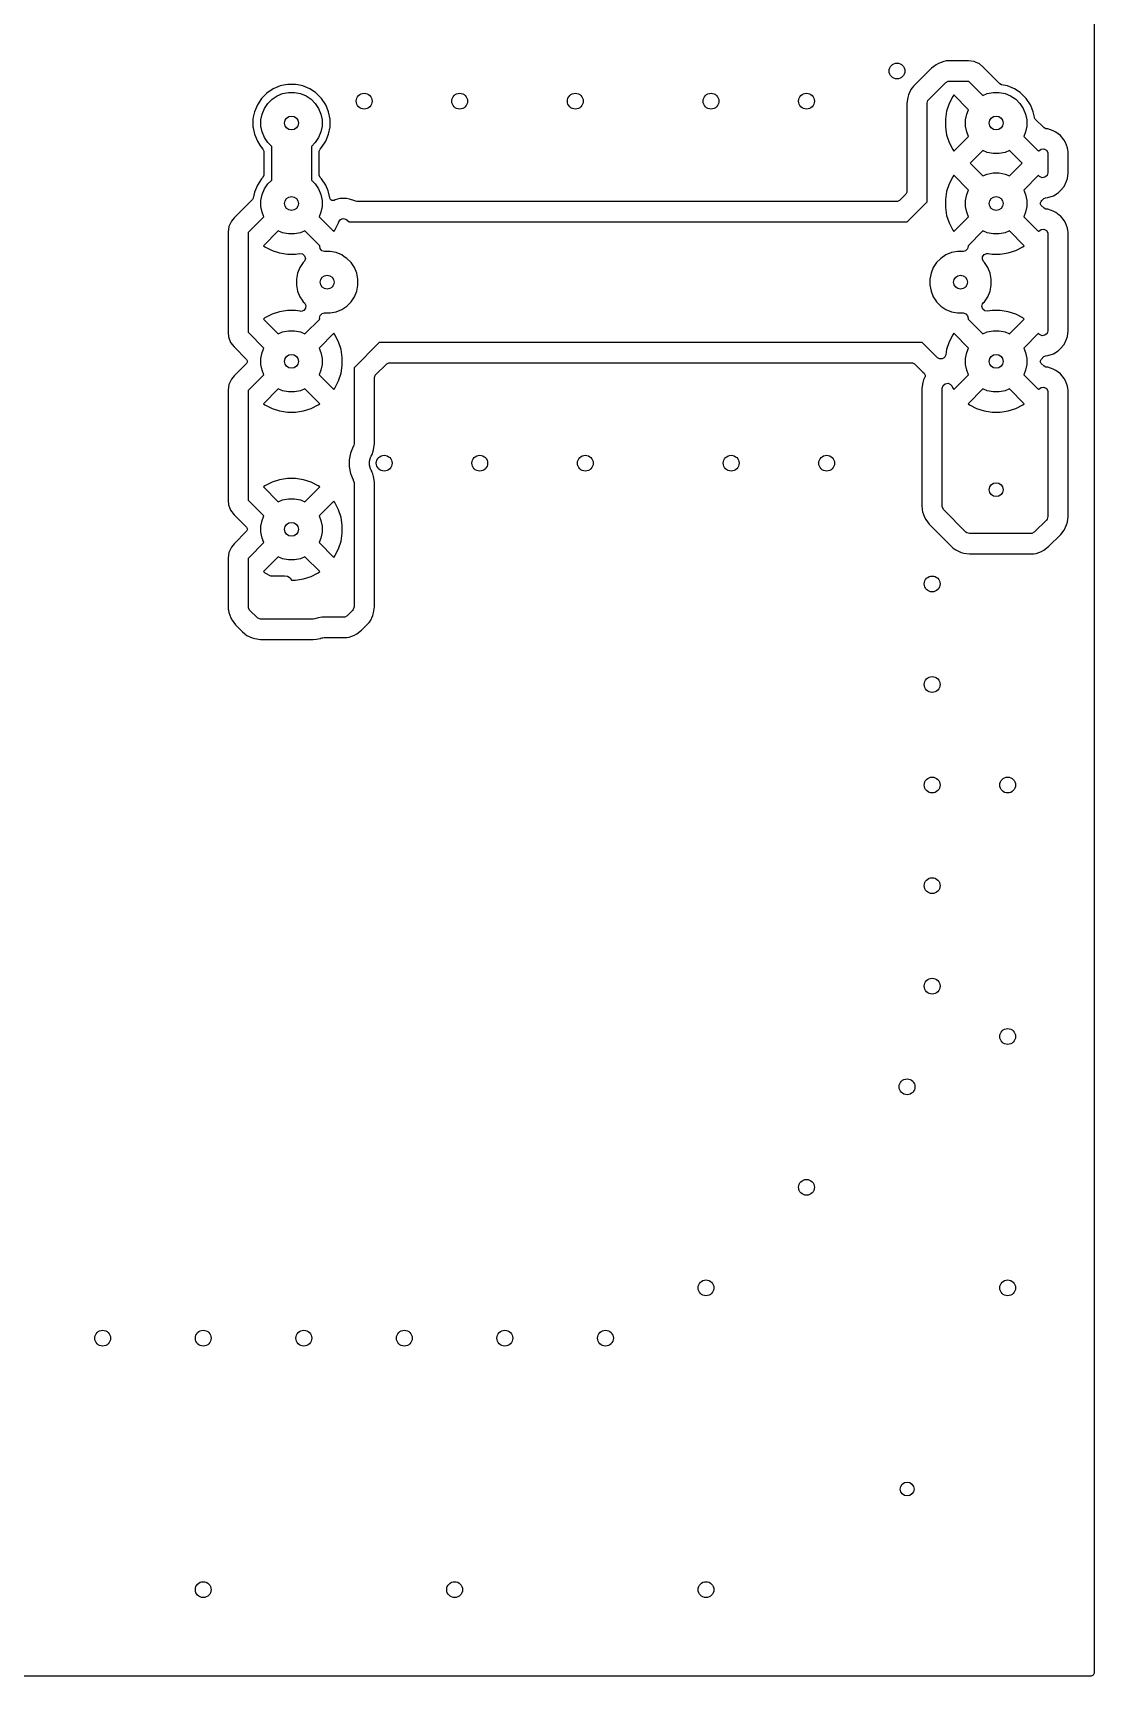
# Model space of a CAD drawing. Extents: x 2.36 to 5.14, y -5.39 to -2.61.
# Drawn here: x 4.081 to 5.136, y -5.386 to -3.752 of the extents above; entities that cross this region are included whole.
import ezdxf

# ---------------------------------------------------------------- set-up
doc = ezdxf.new("R2010")
doc.units = 0
doc.header["$MEASUREMENT"] = 0
doc.layers.add('BLACK', color=7, linetype='CONTINUOUS')

msp = doc.modelspace()

# ---------------------------------------------------------------- linework, layer by layer
at = {"layer": 'BLACK', "linetype": 'CONTINUOUS'}
for p, q in [((5.136, -2.6169), (5.136, -5.3831)), ((4.9742, -3.7872), (4.9571, -3.8043)), ((4.9788, -3.7837), (4.9742, -3.7872)), ((4.9813, -3.7824), (4.9788, -3.7837)), ((4.9867, -3.7804), (4.9813, -3.7824)), ((4.9813, -3.7824), (4.9813, -3.7824)), ((4.9888, -3.78), (4.9867, -3.7804)), ((4.9899, -3.7799), (4.9888, -3.78)), ((4.992, -3.7798), (4.9899, -3.7799)), ((5.011, -3.7798), (4.992, -3.7798)), ((4.992, -3.7798), (4.992, -3.7798)), ((5.0167, -3.7806), (5.011, -3.7798)), ((5.011, -3.7798), (5.011, -3.7798)), ((5.0181, -3.7812), (5.0167, -3.7806)), ((5.0167, -3.7806), (5.0167, -3.7806)), ((5.0167, -3.7806), (5.0167, -3.7806)), ((5.0219, -3.783), (5.0181, -3.7812)), ((5.0253, -3.7857), (5.0219, -3.783)), ((5.0219, -3.783), (5.0219, -3.783)), ((5.0424, -3.8028), (5.0253, -3.7857)), ((5.0253, -3.7857), (5.0253, -3.7857)), ((4.3266, -3.8048), (4.3196, -3.8077)), ((4.3319, -3.8037), (4.3266, -3.8048)), ((4.3266, -3.8048), (4.3266, -3.8048)), ((4.334, -3.8033), (4.3319, -3.8037)), ((4.3416, -3.8033), (4.334, -3.8033)), ((4.344, -3.8038), (4.3416, -3.8033)), ((4.349, -3.8048), (4.344, -3.8038)), ((4.356, -3.8077), (4.349, -3.8048)), ((4.349, -3.8048), (4.349, -3.8048)), ((4.955, -3.8067), (4.9538, -3.8084)), ((4.9557, -3.8059), (4.955, -3.8067)), ((4.955, -3.8067), (4.955, -3.8067)), ((4.9563, -3.8052), (4.9557, -3.8059)), ((4.9557, -3.8059), (4.9557, -3.8059)), ((4.9557, -3.8059), (4.9557, -3.8059)), ((4.9571, -3.8043), (4.9563, -3.8052)), ((4.9571, -3.8043), (4.9571, -3.8043)), ((4.9714, -3.8185), (4.9885, -3.8015)), ((4.9885, -3.8015), (4.991, -3.8001)), ((4.991, -3.8001), (4.992, -3.8)), ((4.992, -3.8), (5.0015, -3.8)), ((5.0015, -3.8), (5.011, -3.8)), ((5.011, -3.8), (5.0254, -3.8143)), ((5.0439, -3.8036), (5.0424, -3.8028)), ((5.0498, -3.8048), (5.0439, -3.8036)), ((5.0568, -3.8077), (5.0498, -3.8048)), ((5.0498, -3.8048), (5.0498, -3.8048)), ((4.308, -3.8173), (4.3038, -3.8235)), ((4.3133, -3.8119), (4.308, -3.8173)), ((4.3109, -3.8273), (4.3142, -3.8224)), ((4.3196, -3.8077), (4.3133, -3.8119)), ((4.3142, -3.8224), (4.3184, -3.8181)), ((4.3184, -3.8181), (4.3234, -3.8148)), ((4.3234, -3.8148), (4.3289, -3.8125)), ((4.3289, -3.8125), (4.3348, -3.8114)), ((4.3348, -3.8114), (4.3408, -3.8114)), ((4.3408, -3.8114), (4.3467, -3.8125)), ((4.3467, -3.8125), (4.3522, -3.8148)), ((4.3522, -3.8148), (4.3572, -3.8181)), ((4.3616, -3.8114), (4.356, -3.8077)), ((4.3572, -3.8181), (4.3614, -3.8224)), ((4.3614, -3.8224), (4.3647, -3.8273)), ((4.3623, -3.8119), (4.3616, -3.8114)), ((4.3676, -3.8173), (4.3623, -3.8119)), ((4.3718, -3.8235), (4.3676, -3.8173)), ((4.3676, -3.8173), (4.3676, -3.8173)), ((4.9506, -3.8164), (4.9498, -3.8221)), ((4.9498, -3.8221), (4.9498, -3.9104)), ((4.9514, -3.8137), (4.9506, -3.8164)), ((4.9538, -3.8084), (4.9514, -3.8137)), ((4.97, -3.8221), (4.9708, -3.8194)), ((4.97, -3.92), (4.97, -3.8221)), ((4.9708, -3.8194), (4.9714, -3.8185)), ((4.9918, -3.8223), (4.9893, -3.8299)), ((4.9954, -3.8153), (4.9918, -3.8223)), ((4.9918, -3.8223), (4.9918, -3.8223)), ((4.9965, -3.8138), (4.9954, -3.8153)), ((5.0112, -3.8285), (4.9965, -3.8138)), ((4.9965, -3.8138), (4.9965, -3.8138)), ((5.0254, -3.8143), (5.0297, -3.8125)), ((5.0297, -3.8125), (5.0356, -3.8114)), ((5.0356, -3.8114), (5.0416, -3.8114)), ((5.0416, -3.8114), (5.0475, -3.8125)), ((5.0475, -3.8125), (5.053, -3.8148)), ((5.053, -3.8148), (5.058, -3.8181)), ((5.0624, -3.8114), (5.0568, -3.8077)), ((5.058, -3.8181), (5.0622, -3.8224)), ((5.0622, -3.8224), (5.0655, -3.8273)), ((5.0631, -3.8119), (5.0624, -3.8114)), ((5.0684, -3.8173), (5.0631, -3.8119)), ((5.0726, -3.8235), (5.0684, -3.8173)), ((5.0684, -3.8173), (5.0684, -3.8173)), ((4.2998, -3.8359), (4.2994, -3.8379)), ((4.2994, -3.8379), (4.2994, -3.8455)), ((4.3009, -3.8305), (4.2998, -3.8359)), ((4.3038, -3.8235), (4.3009, -3.8305)), ((4.3009, -3.8305), (4.3009, -3.8305)), ((4.3074, -3.8387), (4.3086, -3.8329)), ((4.3074, -3.8447), (4.3074, -3.8387)), ((4.3086, -3.8329), (4.3109, -3.8273)), ((4.3647, -3.8273), (4.367, -3.8329)), ((4.367, -3.8329), (4.3682, -3.8387)), ((4.3682, -3.8387), (4.3682, -3.8447)), ((4.3732, -3.8268), (4.3718, -3.8235)), ((4.3747, -3.8305), (4.3732, -3.8268)), ((4.3762, -3.8379), (4.3747, -3.8305)), ((4.3762, -3.8455), (4.3762, -3.8379)), ((4.9893, -3.8299), (4.9881, -3.8378)), ((4.9881, -3.8378), (4.9881, -3.8457)), ((5.0082, -3.8387), (5.0094, -3.8329)), ((5.0082, -3.8447), (5.0082, -3.8387)), ((5.0094, -3.8329), (5.0112, -3.8285)), ((5.0655, -3.8273), (5.0678, -3.8329)), ((5.0678, -3.8329), (5.069, -3.8387)), ((5.069, -3.8387), (5.069, -3.8447)), ((5.074, -3.8268), (5.0726, -3.8235)), ((5.0755, -3.8305), (5.074, -3.8268)), ((5.0766, -3.8359), (5.0755, -3.8305)), ((5.0767, -3.8364), (5.0766, -3.8359)), ((5.0775, -3.8379), (5.0767, -3.8364)), ((5.0862, -3.8466), (5.0775, -3.8379)), ((4.2994, -3.8455), (4.2996, -3.8466)), ((4.2996, -3.8466), (4.3009, -3.8529)), ((4.3009, -3.8529), (4.3009, -3.8529)), ((4.3009, -3.8529), (4.3038, -3.8599)), ((4.3086, -3.8506), (4.3074, -3.8447)), ((4.3109, -3.8561), (4.3086, -3.8506)), ((4.3142, -3.8611), (4.3109, -3.8561)), ((4.3647, -3.8561), (4.3614, -3.8611)), ((4.367, -3.8506), (4.3647, -3.8561)), ((4.3682, -3.8447), (4.367, -3.8506)), ((4.3718, -3.8599), (4.3747, -3.8529)), ((4.3747, -3.8529), (4.3762, -3.8455)), ((4.9881, -3.8457), (4.9893, -3.8536)), ((4.9893, -3.8536), (4.9918, -3.8611)), ((4.9965, -3.8697), (5.0112, -3.855)), ((5.0094, -3.8506), (5.0082, -3.8447)), ((5.0112, -3.855), (5.0094, -3.8506)), ((5.0678, -3.8506), (5.066, -3.855)), ((5.066, -3.855), (5.0807, -3.8697)), ((5.069, -3.8447), (5.0678, -3.8506)), ((5.088, -3.8474), (5.0862, -3.8466)), ((5.09, -3.8475), (5.088, -3.8474)), ((5.0954, -3.8495), (5.09, -3.8475)), ((5.09, -3.8475), (5.09, -3.8475)), ((5.0979, -3.8508), (5.0954, -3.8495)), ((5.1004, -3.8526), (5.0979, -3.8508)), ((5.1026, -3.8541), (5.1004, -3.8526)), ((5.1061, -3.8587), (5.1026, -3.8541)), ((4.3038, -3.8599), (4.3063, -3.8637)), ((4.3063, -3.8637), (4.308, -3.8662)), ((4.308, -3.8662), (4.3094, -3.8676)), ((4.3094, -3.8676), (4.3102, -3.8697)), ((4.3102, -3.8697), (4.3102, -3.8937)), ((4.3181, -3.865), (4.3142, -3.8611)), ((4.3181, -3.8984), (4.3181, -3.865)), ((4.3614, -3.8611), (4.3575, -3.865)), ((4.3575, -3.865), (4.3575, -3.8984)), ((4.3654, -3.8697), (4.3662, -3.8676)), ((4.3654, -3.8937), (4.3654, -3.8697)), ((4.3662, -3.8676), (4.3676, -3.8662)), ((4.3676, -3.8662), (4.3718, -3.8599)), ((4.9918, -3.8611), (4.9918, -3.8611)), ((4.9918, -3.8611), (4.9954, -3.8682)), ((4.9954, -3.8682), (4.9965, -3.8697)), ((5.0254, -3.8691), (5.0128, -3.8817)), ((5.0297, -3.8709), (5.0254, -3.8691)), ((5.0356, -3.8721), (5.0297, -3.8709)), ((5.0416, -3.8721), (5.0356, -3.8721)), ((5.0475, -3.8709), (5.0416, -3.8721)), ((5.0518, -3.8691), (5.0475, -3.8709)), ((5.0644, -3.8817), (5.0518, -3.8691)), ((5.0807, -3.8697), (5.081, -3.8693)), ((5.081, -3.8693), (5.0832, -3.8676)), ((5.0832, -3.8676), (5.086, -3.8673)), ((5.086, -3.8673), (5.0885, -3.8686)), ((5.0885, -3.8686), (5.0899, -3.8711)), ((5.0899, -3.8711), (5.09, -3.8722)), ((5.09, -3.8722), (5.09, -3.8912)), ((5.1061, -3.8588), (5.1061, -3.8587)), ((5.1061, -3.8587), (5.1061, -3.8587)), ((5.1061, -3.8587), (5.1061, -3.8587)), ((5.1061, -3.8587), (5.1061, -3.8587)), ((5.1075, -3.8611), (5.1061, -3.8588)), ((5.1096, -3.8665), (5.1075, -3.8611)), ((5.1099, -3.8688), (5.1096, -3.8665)), ((5.1096, -3.8665), (5.1096, -3.8665)), ((5.1101, -3.8699), (5.1099, -3.8688)), ((5.1099, -3.8688), (5.1099, -3.8688)), ((5.1099, -3.8688), (5.1099, -3.8688)), ((5.1102, -3.8722), (5.1101, -3.8699)), ((5.1101, -3.8699), (5.1101, -3.8699)), ((5.1101, -3.8699), (5.1101, -3.8699)), ((5.1102, -3.8912), (5.1102, -3.8722)), ((5.1102, -3.8722), (5.1102, -3.8722)), ((5.0128, -3.8817), (5.0128, -3.8817)), ((5.0128, -3.8817), (5.0254, -3.8943)), ((5.0518, -3.8943), (5.0644, -3.8817)), ((5.0644, -3.8817), (5.0644, -3.8817)), ((4.3038, -3.9035), (4.3009, -3.9105)), ((4.308, -3.8972), (4.3038, -3.9035)), ((4.3094, -3.8958), (4.308, -3.8972)), ((4.3102, -3.8937), (4.3094, -3.8958)), ((4.3109, -3.9073), (4.3142, -3.9023)), ((4.3142, -3.9023), (4.3181, -3.8984)), ((4.3575, -3.8984), (4.3614, -3.9023)), ((4.3614, -3.9023), (4.3647, -3.9073)), ((4.3662, -3.8958), (4.3654, -3.8937)), ((4.3676, -3.8972), (4.3662, -3.8958)), ((4.3718, -3.9035), (4.3676, -3.8972)), ((4.3676, -3.8972), (4.3676, -3.8972)), ((4.3742, -3.9092), (4.3718, -3.9035)), ((4.9918, -3.9023), (4.9893, -3.9098)), ((4.9954, -3.8952), (4.9918, -3.9023)), ((4.9918, -3.9023), (4.9918, -3.9023)), ((4.9965, -3.8937), (4.9954, -3.8952)), ((5.0112, -3.9084), (4.9965, -3.8937)), ((4.9965, -3.8937), (4.9965, -3.8937)), ((5.0254, -3.8943), (5.0297, -3.8925)), ((5.0297, -3.8925), (5.0356, -3.8913)), ((5.0356, -3.8913), (5.0416, -3.8913)), ((5.0416, -3.8913), (5.0475, -3.8925)), ((5.0475, -3.8925), (5.0518, -3.8943)), ((5.0807, -3.8937), (5.066, -3.9084)), ((5.081, -3.8941), (5.0807, -3.8937)), ((5.0807, -3.8937), (5.0807, -3.8937)), ((5.0818, -3.8949), (5.081, -3.8941)), ((5.0843, -3.8961), (5.0818, -3.8949)), ((5.0871, -3.8957), (5.0843, -3.8961)), ((5.0892, -3.8939), (5.0871, -3.8957)), ((5.09, -3.8912), (5.0892, -3.8939)), ((5.1024, -3.9092), (5.1062, -3.9048)), ((5.1062, -3.9048), (5.1086, -3.8996)), ((5.1086, -3.8996), (5.1094, -3.8969)), ((5.1094, -3.8969), (5.1102, -3.8912)), ((4.2989, -3.9178), (4.2807, -3.936)), ((4.2997, -3.9163), (4.2989, -3.9178)), ((4.3009, -3.9105), (4.2997, -3.9163)), ((4.3009, -3.9105), (4.3009, -3.9105)), ((4.3074, -3.9187), (4.3086, -3.9128)), ((4.3074, -3.9246), (4.3074, -3.9187)), ((4.3086, -3.9128), (4.3109, -3.9073)), ((4.3647, -3.9073), (4.367, -3.9128)), ((4.367, -3.9128), (4.3682, -3.9187)), ((4.3682, -3.9187), (4.3682, -3.9246)), ((4.3747, -3.9105), (4.3742, -3.9092)), ((4.3759, -3.9161), (4.3747, -3.9105)), ((4.3759, -3.9163), (4.3759, -3.9161)), ((4.3767, -3.9178), (4.3759, -3.9163)), ((4.3769, -3.918), (4.3767, -3.9178)), ((4.3767, -3.9178), (4.3767, -3.9178)), ((4.3778, -3.9186), (4.3769, -3.918)), ((4.3784, -3.9186), (4.3778, -3.9186)), ((4.3789, -3.9188), (4.3784, -3.9186)), ((4.3795, -3.9186), (4.3789, -3.9188)), ((4.3801, -3.9186), (4.3795, -3.9186)), ((4.3812, -3.9181), (4.3801, -3.9186)), ((4.386, -3.9169), (4.3812, -3.9181)), ((4.3868, -3.9166), (4.386, -3.9169)), ((4.3925, -3.9168), (4.3868, -3.9166)), ((4.3868, -3.9166), (4.3868, -3.9166)), ((4.3926, -3.9168), (4.3925, -3.9168)), ((4.3925, -3.9168), (4.3925, -3.9168)), ((4.3953, -3.9173), (4.3926, -3.9168)), ((4.4007, -3.9191), (4.3953, -3.9173)), ((4.3953, -3.9173), (4.3953, -3.9173)), ((4.4013, -3.9194), (4.4007, -3.9191)), ((4.4007, -3.9191), (4.4007, -3.9191)), ((4.4007, -3.9191), (4.4007, -3.9191)), ((4.4027, -3.9198), (4.4013, -3.9194)), ((4.9404, -3.9198), (4.4027, -3.9198)), ((4.9425, -3.9189), (4.9404, -3.9198)), ((4.9489, -3.9125), (4.9425, -3.9189)), ((4.9498, -3.9104), (4.9489, -3.9125)), ((4.95, -3.94), (4.97, -3.92)), ((4.9893, -3.9098), (4.9881, -3.9177)), ((4.9881, -3.9177), (4.9881, -3.9256)), ((5.0082, -3.9187), (5.0094, -3.9128)), ((5.0082, -3.9246), (5.0082, -3.9187)), ((5.0094, -3.9128), (5.0112, -3.9084)), ((5.066, -3.9084), (5.0678, -3.9128)), ((5.0678, -3.9128), (5.069, -3.9187)), ((5.069, -3.9187), (5.069, -3.9246)), ((5.0825, -3.9217), (5.0834, -3.9196)), ((5.0834, -3.9196), (5.084, -3.9189)), ((5.084, -3.9189), (5.0861, -3.9169)), ((5.0861, -3.9169), (5.0878, -3.916)), ((5.0878, -3.916), (5.09, -3.9157)), ((5.09, -3.9157), (5.0955, -3.9141)), ((5.0955, -3.9141), (5.1003, -3.911)), ((5.1003, -3.911), (5.1024, -3.9092)), ((5.1024, -3.9092), (5.1024, -3.9092)), ((5.1024, -3.9092), (5.1024, -3.9092)), ((5.1024, -3.9092), (5.1024, -3.9092)), ((5.1024, -3.9092), (5.1024, -3.9092)), ((4.2807, -3.936), (4.278, -3.9394)), ((4.2807, -3.936), (4.2807, -3.936)), ((4.2957, -3.9496), (4.3104, -3.9349)), ((4.3086, -3.9305), (4.3074, -3.9246)), ((4.3104, -3.9349), (4.3086, -3.9305)), ((4.367, -3.9305), (4.3652, -3.9349)), ((4.3652, -3.9349), (4.3799, -3.9496)), ((4.3682, -3.9246), (4.367, -3.9305)), ((4.3849, -3.9401), (4.3865, -3.9378)), ((4.3865, -3.9378), (4.3891, -3.9367)), ((4.3891, -3.9367), (4.3918, -3.9372)), ((4.3918, -3.9372), (4.3931, -3.9382)), ((4.9881, -3.9256), (4.9893, -3.9335)), ((4.9893, -3.9335), (4.9918, -3.941)), ((4.9965, -3.9496), (5.0112, -3.9349)), ((5.0094, -3.9305), (5.0082, -3.9246)), ((5.0112, -3.9349), (5.0094, -3.9305)), ((5.0678, -3.9305), (5.066, -3.9349)), ((5.066, -3.9349), (5.0807, -3.9496)), ((5.069, -3.9246), (5.0678, -3.9305)), ((5.0834, -3.9237), (5.0825, -3.9217)), ((5.0862, -3.9265), (5.0834, -3.9237)), ((5.088, -3.9273), (5.0862, -3.9265)), ((5.09, -3.9274), (5.088, -3.9273)), ((5.0954, -3.9294), (5.09, -3.9274)), ((5.09, -3.9274), (5.09, -3.9274)), ((5.0979, -3.9307), (5.0954, -3.9294)), ((5.1014, -3.9332), (5.0979, -3.9307)), ((5.1026, -3.9341), (5.1014, -3.9332)), ((5.1061, -3.9386), (5.1026, -3.9341)), ((4.2756, -3.9446), (4.2748, -3.9503)), ((4.2748, -3.9503), (4.2748, -4.0501)), ((4.278, -3.9394), (4.2756, -3.9446)), ((4.2756, -3.9446), (4.2756, -3.9446)), ((4.295, -3.9503), (4.2957, -3.9496)), ((4.295, -4.0501), (4.295, -3.9503)), ((4.2957, -3.9496), (4.2957, -3.9496)), ((4.3246, -3.949), (4.3098, -3.9638)), ((4.3289, -3.9509), (4.3246, -3.949)), ((4.3348, -3.952), (4.3289, -3.9509)), ((4.3408, -3.952), (4.3348, -3.952)), ((4.3467, -3.9509), (4.3408, -3.952)), ((4.351, -3.949), (4.3467, -3.9509)), ((4.3658, -3.9638), (4.351, -3.949)), ((4.3799, -3.9496), (4.381, -3.9481)), ((4.381, -3.9481), (4.3846, -3.941)), ((4.3846, -3.941), (4.3849, -3.9401)), ((4.3846, -3.941), (4.3846, -3.941)), ((4.3931, -3.9382), (4.395, -3.94)), ((4.395, -3.94), (4.95, -3.94)), ((4.9918, -3.941), (4.9918, -3.941)), ((4.9918, -3.941), (4.9954, -3.9481)), ((4.9954, -3.9481), (4.9965, -3.9496)), ((5.0254, -3.949), (5.0106, -3.9638)), ((5.0297, -3.9509), (5.0254, -3.949)), ((5.0356, -3.952), (5.0297, -3.9509)), ((5.0416, -3.952), (5.0356, -3.952)), ((5.0475, -3.9509), (5.0416, -3.952)), ((5.0518, -3.949), (5.0475, -3.9509)), ((5.0666, -3.9638), (5.0518, -3.949)), ((5.0807, -3.9496), (5.081, -3.9492)), ((5.081, -3.9492), (5.0832, -3.9475)), ((5.0832, -3.9475), (5.086, -3.9473)), ((5.086, -3.9473), (5.0885, -3.9486)), ((5.0885, -3.9486), (5.0899, -3.951)), ((5.0899, -3.951), (5.09, -3.9521)), ((5.09, -3.9521), (5.09, -4.0483)), ((5.1061, -3.9387), (5.1061, -3.9386)), ((5.1061, -3.9386), (5.1061, -3.9386)), ((5.1061, -3.9386), (5.1061, -3.9386)), ((5.1061, -3.9386), (5.1061, -3.9386)), ((5.1075, -3.9411), (5.1061, -3.9387)), ((5.1096, -3.9464), (5.1075, -3.9411)), ((5.1099, -3.9487), (5.1096, -3.9464)), ((5.1096, -3.9464), (5.1096, -3.9464)), ((5.1101, -3.9498), (5.1099, -3.9487)), ((5.1099, -3.9487), (5.1099, -3.9487)), ((5.1099, -3.9487), (5.1099, -3.9487)), ((5.1102, -3.9521), (5.1101, -3.9498)), ((5.1101, -3.9498), (5.1101, -3.9498)), ((5.1101, -3.9498), (5.1101, -3.9498)), ((5.1102, -4.0483), (5.1102, -3.9521)), ((5.1102, -3.9521), (5.1102, -3.9521)), ((4.3098, -3.9638), (4.3098, -3.9638)), ((4.3098, -3.9638), (4.3113, -3.9649)), ((4.3113, -3.9649), (4.3184, -3.9685)), ((4.3184, -3.9685), (4.3184, -3.9685)), ((4.3184, -3.9685), (4.326, -3.9709)), ((4.3658, -3.9641), (4.3658, -3.9638)), ((4.3662, -3.9666), (4.3658, -3.9641)), ((4.368, -3.9687), (4.3662, -3.9666)), ((4.3707, -3.9695), (4.368, -3.9687)), ((4.3762, -3.9695), (4.3707, -3.9695)), ((4.3821, -3.9706), (4.3762, -3.9695)), ((4.3762, -3.9695), (4.3762, -3.9695)), ((5.0002, -3.9695), (4.9943, -3.9706)), ((5.0057, -3.9695), (5.0002, -3.9695)), ((5.0081, -3.9688), (5.0057, -3.9695)), ((5.0101, -3.9669), (5.0081, -3.9688)), ((5.0106, -3.9641), (5.0101, -3.9669)), ((5.0106, -3.9638), (5.0106, -3.9641)), ((5.0504, -3.9709), (5.058, -3.9685)), ((5.058, -3.9685), (5.0651, -3.9649)), ((5.058, -3.9685), (5.058, -3.9685)), ((5.0651, -3.9649), (5.0666, -3.9638)), ((4.326, -3.9709), (4.3338, -3.9722)), ((4.3338, -3.9722), (4.3418, -3.9722)), ((4.3418, -3.9722), (4.3458, -3.9715)), ((4.3462, -3.9855), (4.3439, -3.9911)), ((4.3458, -3.9715), (4.3486, -3.9719)), ((4.3495, -3.9805), (4.3462, -3.9855)), ((4.3486, -3.9719), (4.3508, -3.9737)), ((4.3501, -3.9799), (4.3495, -3.9805)), ((4.3508, -3.979), (4.3501, -3.9799)), ((4.3508, -3.9737), (4.3516, -3.9763)), ((4.3516, -3.9763), (4.3508, -3.979)), ((4.3877, -3.9729), (4.3821, -3.9706)), ((4.3903, -3.9747), (4.3877, -3.9729)), ((4.3927, -3.9763), (4.3903, -3.9747)), ((4.397, -3.9805), (4.3927, -3.9763)), ((4.3927, -3.9763), (4.3927, -3.9763)), ((4.4003, -3.9855), (4.397, -3.9805)), ((4.397, -3.9805), (4.397, -3.9805)), ((4.4026, -3.9911), (4.4003, -3.9855)), ((4.9761, -3.9855), (4.9738, -3.9911)), ((4.9794, -3.9805), (4.9761, -3.9855)), ((4.9837, -3.9763), (4.9794, -3.9805)), ((4.9794, -3.9805), (4.9794, -3.9805)), ((4.9887, -3.9729), (4.9837, -3.9763)), ((4.9837, -3.9763), (4.9837, -3.9763)), ((4.9943, -3.9706), (4.9887, -3.9729)), ((4.9943, -3.9706), (4.9943, -3.9706)), ((5.0249, -3.9775), (5.0251, -3.9747)), ((5.0263, -3.9799), (5.0249, -3.9775)), ((5.0251, -3.9747), (5.0268, -3.9724)), ((5.0269, -3.9805), (5.0263, -3.9799)), ((5.0268, -3.9724), (5.0294, -3.9715)), ((5.0302, -3.9855), (5.0269, -3.9805)), ((5.0269, -3.9805), (5.0269, -3.9805)), ((5.0294, -3.9715), (5.0306, -3.9715)), ((5.0325, -3.9911), (5.0302, -3.9855)), ((5.0306, -3.9715), (5.0346, -3.9722)), ((5.0346, -3.9722), (5.0426, -3.9722)), ((5.0426, -3.9722), (5.0504, -3.9709)), ((4.3439, -3.9911), (4.3427, -3.997)), ((4.3427, -3.997), (4.3427, -3.997)), ((4.3427, -3.997), (4.3427, -4.003)), ((4.3427, -4.003), (4.3439, -4.0089)), ((4.3439, -3.9911), (4.3439, -3.9911)), ((4.4038, -3.997), (4.4026, -3.9911)), ((4.4026, -4.0089), (4.4038, -4.003)), ((4.4038, -4.003), (4.4038, -3.997)), ((4.9738, -3.9911), (4.9726, -3.997)), ((4.9726, -3.997), (4.9726, -3.997)), ((4.9726, -3.997), (4.9726, -4.003)), ((4.9726, -4.003), (4.9738, -4.0089)), ((4.9738, -3.9911), (4.9738, -3.9911)), ((5.0337, -3.997), (5.0325, -3.9911)), ((5.0325, -4.0089), (5.0337, -4.003)), ((5.0337, -4.003), (5.0337, -3.997)), ((4.3439, -4.0089), (4.3462, -4.0145)), ((4.3462, -4.0145), (4.3484, -4.0178)), ((4.3484, -4.0178), (4.3495, -4.0195)), ((4.3495, -4.0195), (4.3495, -4.0195)), ((4.3495, -4.0195), (4.3506, -4.0205)), ((4.3927, -4.0237), (4.397, -4.0195)), ((4.397, -4.0195), (4.4003, -4.0145)), ((4.4003, -4.0145), (4.4026, -4.0089)), ((4.9738, -4.0089), (4.9761, -4.0145)), ((4.9761, -4.0145), (4.9783, -4.0178)), ((4.9783, -4.0178), (4.9794, -4.0195)), ((4.9794, -4.0195), (4.9794, -4.0195)), ((4.9794, -4.0195), (4.9837, -4.0237)), ((5.0258, -4.0205), (5.0269, -4.0195)), ((5.0269, -4.0195), (5.0302, -4.0145)), ((5.0302, -4.0145), (5.0325, -4.0089)), ((4.3113, -4.0355), (4.3098, -4.0366)), ((4.3184, -4.0319), (4.3113, -4.0355)), ((4.326, -4.0295), (4.3184, -4.0319)), ((4.3184, -4.0319), (4.3184, -4.0319)), ((4.3338, -4.0282), (4.326, -4.0295)), ((4.3418, -4.0282), (4.3338, -4.0282)), ((4.3463, -4.0289), (4.3418, -4.0282)), ((4.3474, -4.029), (4.3463, -4.0289)), ((4.3501, -4.028), (4.3474, -4.029)), ((4.3517, -4.0258), (4.3501, -4.028)), ((4.3506, -4.0205), (4.3519, -4.023)), ((4.3519, -4.023), (4.3517, -4.0258)), ((4.3657, -4.0359), (4.3663, -4.0331)), ((4.3658, -4.0366), (4.3657, -4.0359)), ((4.3663, -4.0331), (4.3683, -4.0312)), ((4.3683, -4.0312), (4.3707, -4.0305)), ((4.3707, -4.0305), (4.3762, -4.0305)), ((4.3762, -4.0305), (4.3821, -4.0294)), ((4.3762, -4.0305), (4.3762, -4.0305)), ((4.3821, -4.0294), (4.3877, -4.0271)), ((4.3877, -4.0271), (4.3927, -4.0237)), ((4.9837, -4.0237), (4.9837, -4.0237)), ((4.9837, -4.0237), (4.9887, -4.0271)), ((4.9887, -4.0271), (4.9943, -4.0294)), ((4.9943, -4.0294), (5.0002, -4.0305)), ((5.0002, -4.0305), (5.0002, -4.0305)), ((5.0002, -4.0305), (5.0057, -4.0305)), ((5.0057, -4.0305), (5.0084, -4.0313)), ((5.0084, -4.0313), (5.0102, -4.0334)), ((5.0102, -4.0334), (5.0107, -4.0359)), ((5.0107, -4.0359), (5.0106, -4.0366)), ((5.0243, -4.0241), (5.0251, -4.0214)), ((5.0252, -4.0268), (5.0243, -4.0241)), ((5.0251, -4.0214), (5.0258, -4.0205)), ((5.0273, -4.0286), (5.0252, -4.0268)), ((5.0301, -4.0289), (5.0273, -4.0286)), ((5.0346, -4.0282), (5.0301, -4.0289)), ((5.0426, -4.0282), (5.0346, -4.0282)), ((5.0504, -4.0295), (5.0426, -4.0282)), ((5.058, -4.0319), (5.0504, -4.0295)), ((5.0651, -4.0355), (5.058, -4.0319)), ((5.058, -4.0319), (5.058, -4.0319)), ((5.0666, -4.0366), (5.0651, -4.0355)), ((4.2748, -4.0501), (4.2752, -4.0544)), ((4.3104, -4.0655), (4.295, -4.0501)), ((4.3098, -4.0366), (4.3098, -4.0366)), ((4.3098, -4.0366), (4.3246, -4.0514)), ((4.3246, -4.0514), (4.3289, -4.0495)), ((4.3289, -4.0495), (4.3348, -4.0484)), ((4.3348, -4.0484), (4.3408, -4.0484)), ((4.3408, -4.0484), (4.3467, -4.0495)), ((4.3467, -4.0495), (4.351, -4.0514)), ((4.351, -4.0514), (4.3658, -4.0366)), ((4.3799, -4.0508), (4.3652, -4.0655)), ((4.381, -4.0523), (4.3799, -4.0508)), ((4.3799, -4.0508), (4.3799, -4.0508)), ((4.3846, -4.0594), (4.381, -4.0523)), ((4.9954, -4.0523), (4.9918, -4.0594)), ((4.9965, -4.0508), (4.9954, -4.0523)), ((5.0112, -4.0655), (4.9965, -4.0508)), ((4.9965, -4.0508), (4.9965, -4.0508)), ((5.0106, -4.0366), (5.0254, -4.0514)), ((5.0254, -4.0514), (5.0297, -4.0495)), ((5.0297, -4.0495), (5.0356, -4.0484)), ((5.0356, -4.0484), (5.0416, -4.0484)), ((5.0416, -4.0484), (5.0475, -4.0495)), ((5.0475, -4.0495), (5.0518, -4.0514)), ((5.0518, -4.0514), (5.0666, -4.0366)), ((5.0807, -4.0508), (5.066, -4.0655)), ((5.081, -4.0512), (5.0807, -4.0508)), ((5.0807, -4.0508), (5.0807, -4.0508)), ((5.0818, -4.052), (5.081, -4.0512)), ((5.0843, -4.0532), (5.0818, -4.052)), ((5.0892, -4.051), (5.0871, -4.0528)), ((5.09, -4.0483), (5.0892, -4.051)), ((5.1094, -4.054), (5.1102, -4.0483)), ((4.2752, -4.0544), (4.2752, -4.0544)), ((4.2752, -4.0544), (4.2772, -4.0598)), ((4.2772, -4.0598), (4.2772, -4.0598)), ((4.2772, -4.0598), (4.2772, -4.0598)), ((4.2772, -4.0598), (4.2807, -4.0644)), ((4.2807, -4.0644), (4.2807, -4.0644)), ((4.2807, -4.0644), (4.293, -4.0767)), ((4.3086, -4.0699), (4.3104, -4.0655)), ((4.3652, -4.0655), (4.367, -4.0699)), ((4.3871, -4.0669), (4.3846, -4.0594)), ((4.3846, -4.0594), (4.3846, -4.0594)), ((4.3883, -4.0748), (4.3871, -4.0669)), ((4.425, -4.06), (4.4, -4.085)), ((4.965, -4.06), (4.425, -4.06)), ((4.425, -4.06), (4.425, -4.06)), ((4.9801, -4.0751), (4.965, -4.06)), ((4.965, -4.06), (4.965, -4.06)), ((4.9893, -4.0669), (4.9885, -4.0723)), ((4.9918, -4.0594), (4.9893, -4.0669)), ((4.9918, -4.0594), (4.9918, -4.0594)), ((5.0094, -4.0699), (5.0112, -4.0655)), ((5.066, -4.0655), (5.0678, -4.0699)), ((5.0871, -4.0528), (5.0843, -4.0532)), ((5.0955, -4.0712), (5.1003, -4.0681)), ((5.1003, -4.0681), (5.1024, -4.0663)), ((5.1024, -4.0662), (5.1062, -4.0619)), ((5.1024, -4.0663), (5.1024, -4.0662)), ((5.1024, -4.0662), (5.1024, -4.0662)), ((5.1024, -4.0662), (5.1024, -4.0662)), ((5.1024, -4.0662), (5.1024, -4.0662)), ((5.1062, -4.0619), (5.1086, -4.0567)), ((5.1086, -4.0567), (5.1094, -4.054)), ((4.293, -4.0808), (4.2807, -4.0931)), ((4.293, -4.0767), (4.2939, -4.0787)), ((4.2939, -4.0787), (4.293, -4.0808)), ((4.3074, -4.0757), (4.3086, -4.0699)), ((4.3074, -4.0817), (4.3074, -4.0757)), ((4.3086, -4.0876), (4.3074, -4.0817)), ((4.367, -4.0699), (4.3682, -4.0757)), ((4.3682, -4.0817), (4.367, -4.0876)), ((4.3682, -4.0757), (4.3682, -4.0817)), ((4.3871, -4.0906), (4.3883, -4.0827)), ((4.3883, -4.0827), (4.3883, -4.0748)), ((4.4211, -4.0925), (4.4325, -4.0811)), ((4.4325, -4.0811), (4.4346, -4.0802)), ((4.4346, -4.0802), (4.9554, -4.0802)), ((4.9554, -4.0802), (4.9575, -4.0811)), ((4.9575, -4.0811), (4.9658, -4.0894)), ((4.9821, -4.0763), (4.9801, -4.0751)), ((4.9849, -4.0763), (4.9821, -4.0763)), ((4.9873, -4.0749), (4.9849, -4.0763)), ((4.9885, -4.0723), (4.9873, -4.0749)), ((5.0082, -4.0757), (5.0094, -4.0699)), ((5.0082, -4.0817), (5.0082, -4.0757)), ((5.0094, -4.0876), (5.0082, -4.0817)), ((5.0678, -4.0699), (5.069, -4.0757)), ((5.069, -4.0817), (5.0678, -4.0876)), ((5.069, -4.0757), (5.069, -4.0817)), ((5.0825, -4.0787), (5.0834, -4.0767)), ((5.0834, -4.0808), (5.0825, -4.0787)), ((5.0834, -4.0767), (5.0861, -4.0739)), ((5.0834, -4.0767), (5.0834, -4.0767)), ((5.0862, -4.0836), (5.0834, -4.0808)), ((5.0861, -4.0739), (5.0878, -4.0731)), ((5.088, -4.0844), (5.0862, -4.0836)), ((5.0878, -4.0731), (5.09, -4.0728)), ((5.09, -4.0845), (5.088, -4.0844)), ((5.09, -4.0728), (5.0955, -4.0712)), ((5.0954, -4.0865), (5.09, -4.0845)), ((5.09, -4.0845), (5.09, -4.0845)), ((4.278, -4.0965), (4.2756, -4.1017)), ((4.2807, -4.0931), (4.278, -4.0965)), ((4.2807, -4.0931), (4.2807, -4.0931)), ((4.2957, -4.1067), (4.3104, -4.092)), ((4.3104, -4.092), (4.3086, -4.0876)), ((4.367, -4.0876), (4.3652, -4.092)), ((4.3652, -4.092), (4.3799, -4.1067)), ((4.381, -4.1052), (4.3846, -4.0981)), ((4.3846, -4.0981), (4.3871, -4.0906)), ((4.3846, -4.0981), (4.3846, -4.0981)), ((4.4, -4.085), (4.4, -4.1608)), ((4.4202, -4.0946), (4.4211, -4.0925)), ((4.4202, -4.1608), (4.4202, -4.0946)), ((4.9656, -4.0998), (4.9648, -4.1055)), ((4.9664, -4.0971), (4.9656, -4.0998)), ((4.9658, -4.0894), (4.967, -4.0903)), ((4.9679, -4.0938), (4.9664, -4.0971)), ((4.967, -4.0903), (4.9681, -4.0923)), ((4.9681, -4.0923), (4.9679, -4.0938)), ((4.9858, -4.1028), (4.9879, -4.1009)), ((4.9879, -4.1009), (4.9907, -4.1005)), ((4.9907, -4.1005), (4.9932, -4.1017)), ((4.9965, -4.1067), (5.0112, -4.092)), ((5.0112, -4.092), (5.0094, -4.0876)), ((5.0678, -4.0876), (5.066, -4.092)), ((5.066, -4.092), (5.0807, -4.1067)), ((5.0979, -4.0878), (5.0954, -4.0865)), ((5.1001, -4.0894), (5.0979, -4.0878)), ((5.1026, -4.0911), (5.1001, -4.0894)), ((5.1061, -4.0957), (5.1026, -4.0911)), ((5.1061, -4.0958), (5.1061, -4.0957)), ((5.1061, -4.0957), (5.1061, -4.0957)), ((5.1061, -4.0957), (5.1061, -4.0957)), ((5.1061, -4.0957), (5.1061, -4.0957)), ((5.1075, -4.0981), (5.1061, -4.0958)), ((5.1096, -4.1035), (5.1075, -4.0981)), ((4.2756, -4.1017), (4.2748, -4.1074)), ((4.2748, -4.1074), (4.2748, -4.217)), ((4.2756, -4.1017), (4.2756, -4.1017)), ((4.295, -4.1074), (4.2957, -4.1067)), ((4.295, -4.217), (4.295, -4.1074)), ((4.2957, -4.1067), (4.2957, -4.1067)), ((4.3246, -4.1061), (4.3098, -4.1209)), ((4.3289, -4.1079), (4.3246, -4.1061)), ((4.3348, -4.1091), (4.3289, -4.1079)), ((4.3408, -4.1091), (4.3348, -4.1091)), ((4.3467, -4.1079), (4.3408, -4.1091)), ((4.351, -4.1061), (4.3467, -4.1079)), ((4.3658, -4.1209), (4.351, -4.1061)), ((4.3799, -4.1067), (4.381, -4.1052)), ((4.9648, -4.1055), (4.9648, -4.2229)), ((4.985, -4.1055), (4.9858, -4.1028)), ((4.985, -4.2229), (4.985, -4.1055)), ((4.9932, -4.1017), (4.9944, -4.1032)), ((4.9944, -4.1032), (4.9954, -4.1052)), ((4.9954, -4.1052), (4.9965, -4.1067)), ((5.0254, -4.1061), (5.0106, -4.1209)), ((5.0297, -4.1079), (5.0254, -4.1061)), ((5.0356, -4.1091), (5.0297, -4.1079)), ((5.0416, -4.1091), (5.0356, -4.1091)), ((5.0475, -4.1079), (5.0416, -4.1091)), ((5.0518, -4.1061), (5.0475, -4.1079)), ((5.0666, -4.1209), (5.0518, -4.1061)), ((5.0807, -4.1067), (5.081, -4.1063)), ((5.081, -4.1063), (5.0832, -4.1046)), ((5.0832, -4.1046), (5.086, -4.1043)), ((5.086, -4.1043), (5.0885, -4.1056)), ((5.0885, -4.1056), (5.0899, -4.1081)), ((5.0899, -4.1081), (5.09, -4.1092)), ((5.09, -4.1092), (5.09, -4.2329)), ((5.1099, -4.1058), (5.1096, -4.1035)), ((5.1096, -4.1035), (5.1096, -4.1035)), ((5.1101, -4.1069), (5.1099, -4.1058)), ((5.1099, -4.1058), (5.1099, -4.1058)), ((5.1099, -4.1058), (5.1099, -4.1058)), ((5.1102, -4.1092), (5.1101, -4.1069)), ((5.1101, -4.1069), (5.1101, -4.1069)), ((5.1101, -4.1069), (5.1101, -4.1069)), ((5.1102, -4.2329), (5.1102, -4.1092)), ((5.1102, -4.1092), (5.1102, -4.1092)), ((4.3098, -4.1209), (4.3098, -4.1209)), ((4.3098, -4.1209), (4.3113, -4.1219)), ((4.3113, -4.1219), (4.3184, -4.1256)), ((4.3184, -4.1256), (4.3184, -4.1256)), ((4.3184, -4.1256), (4.326, -4.128)), ((4.326, -4.128), (4.3338, -4.1293)), ((4.3338, -4.1293), (4.3418, -4.1293)), ((4.3418, -4.1293), (4.3496, -4.128)), ((4.3496, -4.128), (4.3572, -4.1256)), ((4.3572, -4.1256), (4.3643, -4.1219)), ((4.3572, -4.1256), (4.3572, -4.1256)), ((4.3643, -4.1219), (4.3658, -4.1209)), ((5.0106, -4.1209), (5.0106, -4.1209)), ((5.0106, -4.1209), (5.0121, -4.1219)), ((5.0121, -4.1219), (5.0192, -4.1256)), ((5.0192, -4.1256), (5.0192, -4.1256)), ((5.0192, -4.1256), (5.0268, -4.128)), ((5.0268, -4.128), (5.0346, -4.1293)), ((5.0346, -4.1293), (5.0426, -4.1293)), ((5.0426, -4.1293), (5.0504, -4.128)), ((5.0504, -4.128), (5.058, -4.1256)), ((5.058, -4.1256), (5.0651, -4.1219)), ((5.058, -4.1256), (5.058, -4.1256)), ((5.0651, -4.1219), (5.0666, -4.1209)), ((4.3992, -4.1635), (4.3966, -4.1699)), ((4.3993, -4.1633), (4.3992, -4.1635)), ((4.3992, -4.1635), (4.3992, -4.1635)), ((4.3992, -4.1635), (4.3992, -4.1635)), ((4.3992, -4.1635), (4.3992, -4.1635)), ((4.4, -4.1608), (4.3993, -4.1633)), ((4.3993, -4.1633), (4.3993, -4.1633)), ((4.4193, -4.1667), (4.4194, -4.1666)), ((4.4194, -4.1665), (4.4202, -4.1608)), ((4.4194, -4.1666), (4.4194, -4.1665)), ((4.4194, -4.1665), (4.4194, -4.1665)), ((4.3966, -4.1699), (4.3952, -4.1766)), ((4.3952, -4.1766), (4.3952, -4.1834)), ((4.3966, -4.1699), (4.3966, -4.1699)), ((4.4154, -4.1781), (4.4164, -4.1744)), ((4.4154, -4.1819), (4.4154, -4.1781)), ((4.4164, -4.1856), (4.4154, -4.1819)), ((4.4164, -4.1744), (4.4171, -4.173)), ((4.4171, -4.173), (4.4179, -4.1713)), ((4.4179, -4.1713), (4.4182, -4.1704)), ((4.4179, -4.1713), (4.4179, -4.1713)), ((4.4182, -4.1704), (4.4183, -4.1702)), ((4.4182, -4.1704), (4.4182, -4.1704)), ((4.4183, -4.1701), (4.4184, -4.17)), ((4.4183, -4.1702), (4.4183, -4.1701)), ((4.4184, -4.17), (4.4186, -4.1693)), ((4.4186, -4.1691), (4.4187, -4.169)), ((4.4186, -4.1693), (4.4186, -4.1691)), ((4.4186, -4.1691), (4.4186, -4.1691)), ((4.4186, -4.1693), (4.4186, -4.1693)), ((4.4187, -4.169), (4.4193, -4.1667)), ((4.4187, -4.169), (4.4187, -4.169)), ((4.3184, -4.1989), (4.3113, -4.2025)), ((4.326, -4.1964), (4.3184, -4.1989)), ((4.3184, -4.1989), (4.3184, -4.1989)), ((4.3338, -4.1952), (4.326, -4.1964)), ((4.3418, -4.1952), (4.3338, -4.1952)), ((4.3496, -4.1964), (4.3418, -4.1952)), ((4.3572, -4.1989), (4.3496, -4.1964)), ((4.3643, -4.2025), (4.3572, -4.1989)), ((4.3572, -4.1989), (4.3572, -4.1989)), ((4.3952, -4.1834), (4.3966, -4.1901)), ((4.3966, -4.1901), (4.3966, -4.1901)), ((4.3966, -4.1901), (4.3992, -4.1965)), ((4.3992, -4.1965), (4.3993, -4.1967)), ((4.3993, -4.1967), (4.3992, -4.1967)), ((4.3992, -4.1967), (4.4, -4.1991)), ((4.4, -4.1991), (4.4, -4.1992)), ((4.4, -4.1992), (4.4, -4.3229)), ((4.4171, -4.187), (4.4164, -4.1856)), ((4.4179, -4.1887), (4.4171, -4.187)), ((4.4182, -4.1898), (4.4178, -4.1887)), ((4.4178, -4.1887), (4.4179, -4.1887)), ((4.4185, -4.1907), (4.4182, -4.1898)), ((4.4193, -4.1931), (4.4185, -4.1907)), ((4.4185, -4.1907), (4.4185, -4.1907)), ((4.4202, -4.1987), (4.4193, -4.1931)), ((4.4202, -4.1989), (4.4202, -4.1987)), ((4.4202, -4.1987), (4.4202, -4.1987)), ((4.4202, -4.199), (4.4202, -4.1989)), ((4.4202, -4.1992), (4.4202, -4.199)), ((4.4202, -4.3229), (4.4202, -4.1992)), ((4.4202, -4.1992), (4.4202, -4.1992)), ((4.4202, -4.1992), (4.4202, -4.1992)), ((4.3113, -4.2025), (4.3098, -4.2036)), ((4.3098, -4.2036), (4.3098, -4.2036)), ((4.3098, -4.2036), (4.3246, -4.2183)), ((4.3289, -4.2165), (4.3348, -4.2153)), ((4.3348, -4.2153), (4.3408, -4.2153)), ((4.3408, -4.2153), (4.3467, -4.2165)), ((4.351, -4.2183), (4.3658, -4.2036)), ((4.3658, -4.2036), (4.3643, -4.2025)), ((4.2748, -4.217), (4.2752, -4.2213)), ((4.2752, -4.2213), (4.2752, -4.2213)), ((4.2752, -4.2213), (4.2772, -4.2267)), ((4.2772, -4.2267), (4.2772, -4.2267)), ((4.2772, -4.2267), (4.2772, -4.2267)), ((4.2772, -4.2267), (4.2807, -4.2313)), ((4.2807, -4.2313), (4.2807, -4.2313)), ((4.2807, -4.2313), (4.293, -4.2436)), ((4.3104, -4.2324), (4.295, -4.217)), ((4.3246, -4.2183), (4.3289, -4.2165)), ((4.3467, -4.2165), (4.351, -4.2183)), ((4.3799, -4.2177), (4.3652, -4.2324)), ((4.381, -4.2192), (4.3799, -4.2177)), ((4.3799, -4.2177), (4.3799, -4.2177)), ((4.3846, -4.2263), (4.381, -4.2192)), ((4.3871, -4.2338), (4.3846, -4.2263)), ((4.3846, -4.2263), (4.3846, -4.2263)), ((4.9648, -4.2229), (4.9649, -4.2251)), ((4.9649, -4.2251), (4.965, -4.2262)), ((4.965, -4.2262), (4.9653, -4.2283)), ((4.9653, -4.2283), (4.9674, -4.2337)), ((4.9851, -4.224), (4.985, -4.2229)), ((4.9864, -4.2265), (4.9851, -4.224)), ((5.0085, -4.2485), (4.9864, -4.2265)), ((4.293, -4.2477), (4.2807, -4.26)), ((4.293, -4.2436), (4.2939, -4.2457)), ((4.2939, -4.2457), (4.293, -4.2477)), ((4.3074, -4.2427), (4.3086, -4.2368)), ((4.3074, -4.2487), (4.3074, -4.2427)), ((4.3086, -4.2368), (4.3104, -4.2324)), ((4.3652, -4.2324), (4.367, -4.2368)), ((4.367, -4.2368), (4.3682, -4.2427)), ((4.3682, -4.2427), (4.3682, -4.2487)), ((4.3883, -4.2417), (4.3871, -4.2338)), ((4.3883, -4.2496), (4.3883, -4.2417)), ((4.9674, -4.2337), (4.9674, -4.2337)), ((4.9674, -4.2337), (4.9687, -4.2361)), ((4.9687, -4.2361), (4.9687, -4.2361)), ((4.9687, -4.2361), (4.9721, -4.2407)), ((4.9721, -4.2407), (4.9942, -4.2628)), ((5.0885, -4.2365), (5.0764, -4.2485)), ((5.0892, -4.2356), (5.0885, -4.2365)), ((5.09, -4.2329), (5.0892, -4.2356)), ((5.1043, -4.2491), (5.1049, -4.2483)), ((5.1049, -4.2483), (5.1062, -4.2466)), ((5.1062, -4.2466), (5.1086, -4.2413)), ((5.1086, -4.2413), (5.1094, -4.2386)), ((5.1094, -4.2386), (5.1102, -4.2329)), ((4.278, -4.2634), (4.2756, -4.2686)), ((4.2807, -4.26), (4.278, -4.2634)), ((4.2807, -4.26), (4.2807, -4.26)), ((4.2957, -4.2736), (4.3104, -4.2589)), ((4.3086, -4.2545), (4.3074, -4.2487)), ((4.3104, -4.2589), (4.3086, -4.2545)), ((4.367, -4.2545), (4.3652, -4.2589)), ((4.3652, -4.2589), (4.3799, -4.2736)), ((4.3682, -4.2487), (4.367, -4.2545)), ((4.3846, -4.2651), (4.3871, -4.2575)), ((4.3871, -4.2575), (4.3883, -4.2496)), ((4.9942, -4.2628), (4.9959, -4.2643)), ((4.9959, -4.2643), (4.9959, -4.2643)), ((4.9959, -4.2643), (4.9959, -4.2643)), ((4.9959, -4.2643), (4.9967, -4.265)), ((5.0094, -4.2492), (5.0085, -4.2485)), ((5.012, -4.25), (5.0094, -4.2492)), ((5.0729, -4.25), (5.012, -4.25)), ((5.074, -4.2499), (5.0729, -4.25)), ((5.0764, -4.2485), (5.074, -4.2499)), ((5.0861, -4.2663), (5.0907, -4.2628)), ((5.0907, -4.2628), (5.1028, -4.2507)), ((5.1028, -4.2507), (5.1043, -4.2491)), ((4.2756, -4.2686), (4.2748, -4.2743)), ((4.2748, -4.2743), (4.2748, -4.3229)), ((4.2756, -4.2686), (4.2756, -4.2686)), ((4.295, -4.2743), (4.2957, -4.2736)), ((4.295, -4.2816), (4.295, -4.2743)), ((4.2957, -4.2736), (4.2957, -4.2736)), ((4.3246, -4.2731), (4.3098, -4.2878)), ((4.3289, -4.2749), (4.3246, -4.2731)), ((4.3348, -4.276), (4.3289, -4.2749)), ((4.3408, -4.276), (4.3348, -4.276)), ((4.3467, -4.2749), (4.3408, -4.276)), ((4.351, -4.2731), (4.3467, -4.2749)), ((4.3658, -4.2878), (4.351, -4.2731)), ((4.3799, -4.2736), (4.381, -4.2721)), ((4.381, -4.2721), (4.3846, -4.2651)), ((4.3846, -4.2651), (4.3846, -4.2651)), ((4.9967, -4.265), (4.9967, -4.265)), ((4.9967, -4.265), (4.9967, -4.265)), ((4.9967, -4.265), (4.9967, -4.265)), ((4.9967, -4.265), (4.9984, -4.2662)), ((4.9984, -4.2662), (5.0037, -4.2686)), ((5.0037, -4.2686), (5.0063, -4.2694)), ((5.0063, -4.2694), (5.012, -4.2702)), ((5.012, -4.2702), (5.012, -4.2702)), ((5.012, -4.2702), (5.0729, -4.2702)), ((5.0729, -4.2702), (5.0751, -4.2701)), ((5.0729, -4.2702), (5.0729, -4.2702)), ((5.0751, -4.2701), (5.0761, -4.27)), ((5.0761, -4.27), (5.0783, -4.2696)), ((5.0783, -4.2696), (5.0837, -4.2676)), ((5.0837, -4.2676), (5.0861, -4.2663)), ((4.295, -4.3229), (4.295, -4.2816)), ((4.3098, -4.2878), (4.3098, -4.2878)), ((4.3098, -4.2878), (4.3113, -4.2889)), ((4.3113, -4.2889), (4.317, -4.2918)), ((4.317, -4.2918), (4.3308, -4.2918)), ((4.3308, -4.2918), (4.3338, -4.2924)), ((4.3338, -4.2924), (4.3364, -4.2941)), ((4.3364, -4.2941), (4.3378, -4.2962)), ((4.3378, -4.2962), (4.3418, -4.2962)), ((4.3418, -4.2962), (4.3496, -4.2949)), ((4.3496, -4.2949), (4.3572, -4.2925)), ((4.3572, -4.2925), (4.3643, -4.2889)), ((4.3572, -4.2925), (4.3572, -4.2925)), ((4.3643, -4.2889), (4.3658, -4.2878)), ((4.2748, -4.3229), (4.2749, -4.3251)), ((4.2749, -4.3251), (4.275, -4.3262)), ((4.275, -4.3262), (4.2753, -4.3283)), ((4.2753, -4.3283), (4.2774, -4.3337)), ((4.2951, -4.324), (4.295, -4.3229)), ((4.2964, -4.3265), (4.2951, -4.324)), ((4.3035, -4.3335), (4.2964, -4.3265)), ((4.3985, -4.3265), (4.3932, -4.3318)), ((4.3992, -4.3256), (4.3985, -4.3265)), ((4.4, -4.3229), (4.3992, -4.3256)), ((4.4186, -4.3313), (4.4194, -4.3286)), ((4.4194, -4.3286), (4.4202, -4.3229)), ((4.2774, -4.3337), (4.2774, -4.3337)), ((4.2774, -4.3337), (4.2787, -4.3361)), ((4.2787, -4.3361), (4.2787, -4.3361)), ((4.2787, -4.3361), (4.2821, -4.3407)), ((4.2821, -4.3407), (4.2892, -4.3478)), ((4.3044, -4.3342), (4.3035, -4.3335)), ((4.307, -4.335), (4.3044, -4.3342)), ((4.3594, -4.335), (4.307, -4.335)), ((4.361, -4.3347), (4.3594, -4.335)), ((4.3643, -4.3337), (4.361, -4.3347)), ((4.3682, -4.3332), (4.3643, -4.3337)), ((4.3897, -4.3332), (4.3682, -4.3332)), ((4.3907, -4.3331), (4.3897, -4.3332)), ((4.3932, -4.3318), (4.3907, -4.3331)), ((4.4029, -4.3495), (4.4075, -4.3461)), ((4.4075, -4.3461), (4.4128, -4.3407)), ((4.4128, -4.3407), (4.4143, -4.3391)), ((4.4143, -4.3391), (4.4149, -4.3383)), ((4.4149, -4.3383), (4.4162, -4.3366)), ((4.4162, -4.3366), (4.4186, -4.3313)), ((4.2892, -4.3478), (4.2909, -4.3493)), ((4.2909, -4.3493), (4.2909, -4.3493)), ((4.2909, -4.3493), (4.2909, -4.3493)), ((4.2909, -4.3493), (4.2917, -4.35)), ((4.2917, -4.35), (4.2917, -4.35)), ((4.2917, -4.35), (4.2917, -4.35)), ((4.2917, -4.35), (4.2917, -4.35)), ((4.2917, -4.35), (4.2934, -4.3512)), ((4.2934, -4.3512), (4.2987, -4.3536)), ((4.2987, -4.3536), (4.3013, -4.3544)), ((4.3013, -4.3544), (4.307, -4.3552)), ((4.307, -4.3552), (4.307, -4.3552)), ((4.307, -4.3552), (4.3594, -4.3552)), ((4.3594, -4.3552), (4.3626, -4.355)), ((4.3594, -4.3552), (4.3594, -4.3552)), ((4.3626, -4.355), (4.3642, -4.3547)), ((4.3642, -4.3547), (4.3665, -4.3542)), ((4.3665, -4.3542), (4.3668, -4.3539)), ((4.3668, -4.3539), (4.3681, -4.3537)), ((4.3681, -4.3537), (4.3682, -4.3536)), ((4.3682, -4.3536), (4.3689, -4.3535)), ((4.3689, -4.3535), (4.3691, -4.3535)), ((4.3691, -4.3535), (4.3702, -4.3533)), ((4.3702, -4.3533), (4.3898, -4.3533)), ((4.3898, -4.3533), (4.3906, -4.3534)), ((4.3906, -4.3534), (4.3918, -4.3533)), ((4.3918, -4.3533), (4.3929, -4.3532)), ((4.3929, -4.3532), (4.395, -4.3529)), ((4.395, -4.3529), (4.4004, -4.3509)), ((4.4004, -4.3509), (4.4029, -4.3495)), ((5.1331, -5.386), (2.3669, -5.386)), ((5.1352, -5.3852), (5.1331, -5.386)), ((5.136, -5.3831), (5.1352, -5.3852))]:
    msp.add_line(p, q, dxfattribs=at)
at = {"layer": 'BLACK'}
for centre, radius in [((4.94, -3.79), 0.00787), ((4.41, -3.82), 0.00787), ((4.505, -3.82), 0.00787), ((4.62, -3.82), 0.00787), ((4.755, -3.82), 0.00787), ((4.85, -3.82), 0.00787), ((4.3378, -3.8417), 0.00689), ((5.0386, -3.8417), 0.00689), ((4.3378, -3.9217), 0.00689), ((5.0386, -3.9217), 0.00689), ((4.3732, -4), 0.00689), ((5.0032, -4), 0.00689), ((4.3378, -4.0787), 0.00689), ((5.0386, -4.0787), 0.00689), ((4.43, -4.18), 0.00787), ((4.525, -4.18), 0.00787), ((4.63, -4.18), 0.00787), ((4.775, -4.18), 0.00787), ((4.87, -4.18), 0.00787), ((5.0386, -4.2063), 0.00689), ((4.3378, -4.2457), 0.00689), ((4.975, -4.3), 0.00787), ((4.975, -4.4), 0.00787), ((4.975, -4.5), 0.00787), ((5.05, -4.5), 0.00787), ((4.975, -4.6), 0.00787), ((4.975, -4.7), 0.00787), ((5.05, -4.75), 0.00787), ((4.95, -4.8), 0.00787), ((4.85, -4.9), 0.00787), ((4.75, -5), 0.00787), ((5.05, -5), 0.00787), ((4.15, -5.05), 0.00787), ((4.25, -5.05), 0.00787), ((4.35, -5.05), 0.00787), ((4.45, -5.05), 0.00787), ((4.55, -5.05), 0.00787), ((4.65, -5.05), 0.00787), ((4.95, -5.2), 0.00689), ((4.25, -5.3), 0.00787), ((4.5, -5.3), 0.00787), ((4.75, -5.3), 0.00787)]:
    msp.add_circle(centre, radius, dxfattribs=at)

doc.saveas('drawing.dxf')
